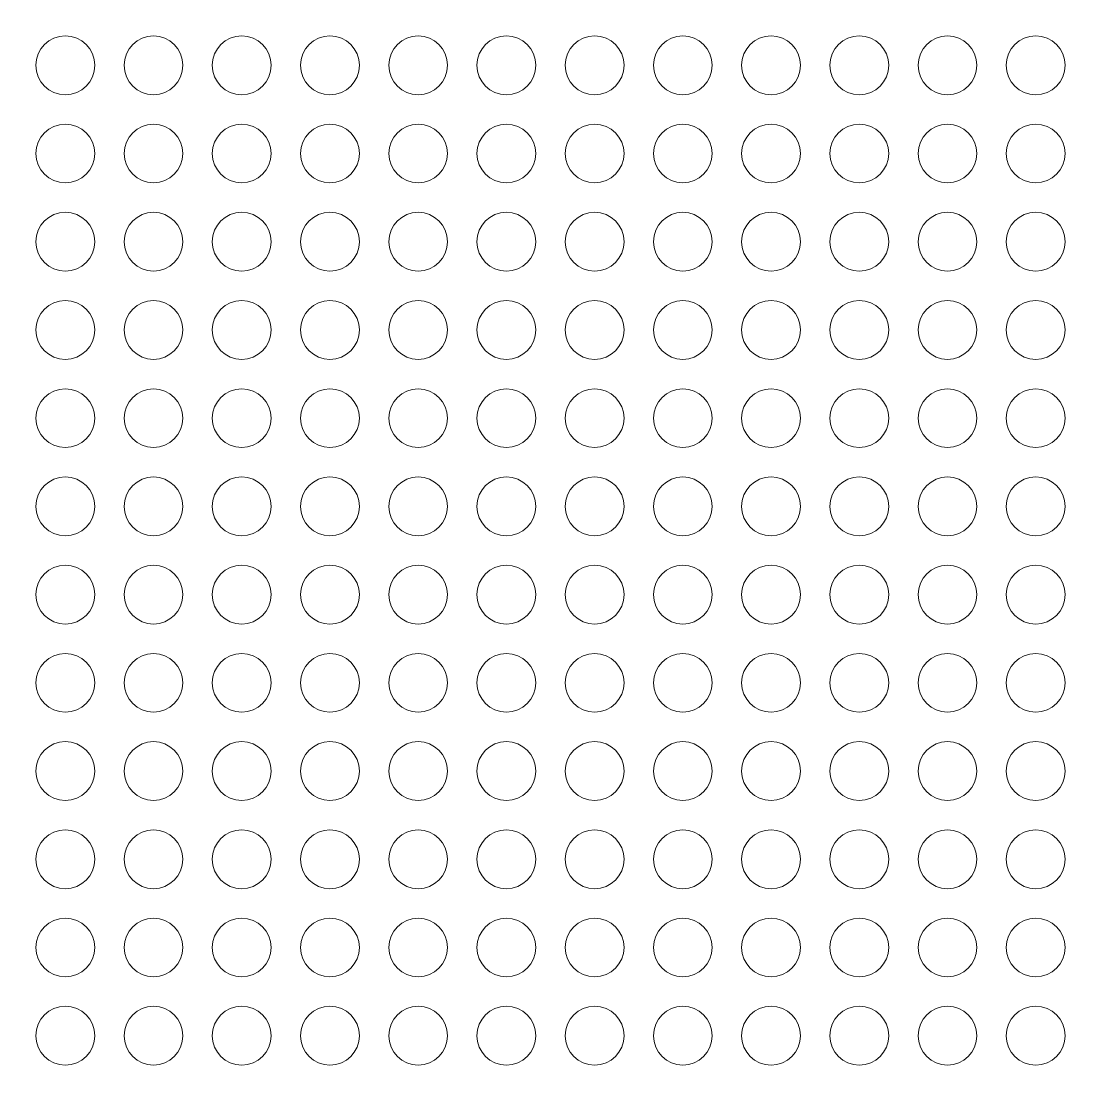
# Model space of a CAD drawing. Header units: centimetres. Extents: x -67.6 to -20.6, y -25.4 to 27.8.
# Drawn here: x -56.277 to -54.477, y -22.279 to -20.479 of the extents above; entities that cross this region are included whole.
import ezdxf

# ---------------------------------------------------------------- set-up
doc = ezdxf.new("R2010")
doc.units = ezdxf.units.CM
doc.header["$MEASUREMENT"] = 0
doc.layers.add('Layer 1', color=7, linetype='Continuous')

msp = doc.modelspace()

# ---------------------------------------------------------------- linework, layer by layer
at = {"layer": 'Layer 1', "color": 250, "lineweight": 9}
for points in [[(-59.70196, -24.2043), (-59.70196, -24.2043), (-52.70196, -24.2043), (-52.70196, -24.2043), (-52.70196, -24.2043), (-52.70196, -16.9043), (-52.70196, -16.9043), (-52.70196, -16.9043), (-59.70196, -16.9043), (-59.70196, -16.9043), (-59.70196, -16.9043), (-59.70196, -24.2043), (-59.70196, -24.2043)], [(-56.20196, -20.5043), (-56.17435, -20.5043), (-56.15196, -20.52669), (-56.15196, -20.5543), (-56.15196, -20.58191), (-56.17435, -20.6043), (-56.20196, -20.6043), (-56.22957, -20.6043), (-56.25196, -20.58191), (-56.25196, -20.5543), (-56.25196, -20.52669), (-56.22957, -20.5043), (-56.20196, -20.5043)], [(-56.05196, -20.5043), (-56.02435, -20.5043), (-56.00196, -20.52669), (-56.00196, -20.5543), (-56.00196, -20.58191), (-56.02435, -20.6043), (-56.05196, -20.6043), (-56.07957, -20.6043), (-56.10196, -20.58191), (-56.10196, -20.5543), (-56.10196, -20.52669), (-56.07957, -20.5043), (-56.05196, -20.5043)], [(-55.90196, -20.5043), (-55.87435, -20.5043), (-55.85196, -20.52669), (-55.85196, -20.5543), (-55.85196, -20.58191), (-55.87435, -20.6043), (-55.90196, -20.6043), (-55.92957, -20.6043), (-55.95196, -20.58191), (-55.95196, -20.5543), (-55.95196, -20.52669), (-55.92957, -20.5043), (-55.90196, -20.5043)], [(-55.75196, -20.5043), (-55.72435, -20.5043), (-55.70196, -20.52669), (-55.70196, -20.5543), (-55.70196, -20.58191), (-55.72435, -20.6043), (-55.75196, -20.6043), (-55.77957, -20.6043), (-55.80196, -20.58191), (-55.80196, -20.5543), (-55.80196, -20.52669), (-55.77957, -20.5043), (-55.75196, -20.5043)], [(-55.60196, -20.5043), (-55.57435, -20.5043), (-55.55196, -20.52669), (-55.55196, -20.5543), (-55.55196, -20.58191), (-55.57435, -20.6043), (-55.60196, -20.6043), (-55.62957, -20.6043), (-55.65196, -20.58191), (-55.65196, -20.5543), (-55.65196, -20.52669), (-55.62957, -20.5043), (-55.60196, -20.5043)], [(-55.45196, -20.5043), (-55.42435, -20.5043), (-55.40196, -20.52669), (-55.40196, -20.5543), (-55.40196, -20.58191), (-55.42435, -20.6043), (-55.45196, -20.6043), (-55.47957, -20.6043), (-55.50196, -20.58191), (-55.50196, -20.5543), (-55.50196, -20.52669), (-55.47957, -20.5043), (-55.45196, -20.5043)], [(-55.30196, -20.5043), (-55.27435, -20.5043), (-55.25196, -20.52669), (-55.25196, -20.5543), (-55.25196, -20.58191), (-55.27435, -20.6043), (-55.30196, -20.6043), (-55.32957, -20.6043), (-55.35196, -20.58191), (-55.35196, -20.5543), (-55.35196, -20.52669), (-55.32957, -20.5043), (-55.30196, -20.5043)], [(-55.15196, -20.5043), (-55.12435, -20.5043), (-55.10196, -20.52669), (-55.10196, -20.5543), (-55.10196, -20.58191), (-55.12435, -20.6043), (-55.15196, -20.6043), (-55.17957, -20.6043), (-55.20196, -20.58191), (-55.20196, -20.5543), (-55.20196, -20.52669), (-55.17957, -20.5043), (-55.15196, -20.5043)], [(-55.00196, -20.5043), (-54.97435, -20.5043), (-54.95196, -20.52669), (-54.95196, -20.5543), (-54.95196, -20.58191), (-54.97435, -20.6043), (-55.00196, -20.6043), (-55.02957, -20.6043), (-55.05196, -20.58191), (-55.05196, -20.5543), (-55.05196, -20.52669), (-55.02957, -20.5043), (-55.00196, -20.5043)], [(-54.85196, -20.5043), (-54.82435, -20.5043), (-54.80196, -20.52669), (-54.80196, -20.5543), (-54.80196, -20.58191), (-54.82435, -20.6043), (-54.85196, -20.6043), (-54.87957, -20.6043), (-54.90196, -20.58191), (-54.90196, -20.5543), (-54.90196, -20.52669), (-54.87957, -20.5043), (-54.85196, -20.5043)], [(-54.70196, -20.5043), (-54.67435, -20.5043), (-54.65196, -20.52669), (-54.65196, -20.5543), (-54.65196, -20.58191), (-54.67435, -20.6043), (-54.70196, -20.6043), (-54.72957, -20.6043), (-54.75196, -20.58191), (-54.75196, -20.5543), (-54.75196, -20.52669), (-54.72957, -20.5043), (-54.70196, -20.5043)], [(-54.55196, -20.5043), (-54.52435, -20.5043), (-54.50196, -20.52669), (-54.50196, -20.5543), (-54.50196, -20.58191), (-54.52435, -20.6043), (-54.55196, -20.6043), (-54.57957, -20.6043), (-54.60196, -20.58191), (-54.60196, -20.5543), (-54.60196, -20.52669), (-54.57957, -20.5043), (-54.55196, -20.5043)], [(-56.20196, -20.6543), (-56.17435, -20.6543), (-56.15196, -20.67669), (-56.15196, -20.7043), (-56.15196, -20.73191), (-56.17435, -20.7543), (-56.20196, -20.7543), (-56.22957, -20.7543), (-56.25196, -20.73191), (-56.25196, -20.7043), (-56.25196, -20.67669), (-56.22957, -20.6543), (-56.20196, -20.6543)], [(-56.05196, -20.6543), (-56.02435, -20.6543), (-56.00196, -20.67669), (-56.00196, -20.7043), (-56.00196, -20.73191), (-56.02435, -20.7543), (-56.05196, -20.7543), (-56.07957, -20.7543), (-56.10196, -20.73191), (-56.10196, -20.7043), (-56.10196, -20.67669), (-56.07957, -20.6543), (-56.05196, -20.6543)], [(-55.90196, -20.6543), (-55.87435, -20.6543), (-55.85196, -20.67669), (-55.85196, -20.7043), (-55.85196, -20.73191), (-55.87435, -20.7543), (-55.90196, -20.7543), (-55.92957, -20.7543), (-55.95196, -20.73191), (-55.95196, -20.7043), (-55.95196, -20.67669), (-55.92957, -20.6543), (-55.90196, -20.6543)], [(-55.75196, -20.6543), (-55.72435, -20.6543), (-55.70196, -20.67669), (-55.70196, -20.7043), (-55.70196, -20.73191), (-55.72435, -20.7543), (-55.75196, -20.7543), (-55.77957, -20.7543), (-55.80196, -20.73191), (-55.80196, -20.7043), (-55.80196, -20.67669), (-55.77957, -20.6543), (-55.75196, -20.6543)], [(-55.60196, -20.6543), (-55.57435, -20.6543), (-55.55196, -20.67669), (-55.55196, -20.7043), (-55.55196, -20.73191), (-55.57435, -20.7543), (-55.60196, -20.7543), (-55.62957, -20.7543), (-55.65196, -20.73191), (-55.65196, -20.7043), (-55.65196, -20.67669), (-55.62957, -20.6543), (-55.60196, -20.6543)], [(-55.45196, -20.6543), (-55.42435, -20.6543), (-55.40196, -20.67669), (-55.40196, -20.7043), (-55.40196, -20.73191), (-55.42435, -20.7543), (-55.45196, -20.7543), (-55.47957, -20.7543), (-55.50196, -20.73191), (-55.50196, -20.7043), (-55.50196, -20.67669), (-55.47957, -20.6543), (-55.45196, -20.6543)], [(-55.30196, -20.6543), (-55.27435, -20.6543), (-55.25196, -20.67669), (-55.25196, -20.7043), (-55.25196, -20.73191), (-55.27435, -20.7543), (-55.30196, -20.7543), (-55.32957, -20.7543), (-55.35196, -20.73191), (-55.35196, -20.7043), (-55.35196, -20.67669), (-55.32957, -20.6543), (-55.30196, -20.6543)], [(-55.15196, -20.6543), (-55.12435, -20.6543), (-55.10196, -20.67669), (-55.10196, -20.7043), (-55.10196, -20.73191), (-55.12435, -20.7543), (-55.15196, -20.7543), (-55.17957, -20.7543), (-55.20196, -20.73191), (-55.20196, -20.7043), (-55.20196, -20.67669), (-55.17957, -20.6543), (-55.15196, -20.6543)], [(-55.00196, -20.6543), (-54.97435, -20.6543), (-54.95196, -20.67669), (-54.95196, -20.7043), (-54.95196, -20.73191), (-54.97435, -20.7543), (-55.00196, -20.7543), (-55.02957, -20.7543), (-55.05196, -20.73191), (-55.05196, -20.7043), (-55.05196, -20.67669), (-55.02957, -20.6543), (-55.00196, -20.6543)], [(-54.85196, -20.6543), (-54.82435, -20.6543), (-54.80196, -20.67669), (-54.80196, -20.7043), (-54.80196, -20.73191), (-54.82435, -20.7543), (-54.85196, -20.7543), (-54.87957, -20.7543), (-54.90196, -20.73191), (-54.90196, -20.7043), (-54.90196, -20.67669), (-54.87957, -20.6543), (-54.85196, -20.6543)], [(-54.70196, -20.6543), (-54.67435, -20.6543), (-54.65196, -20.67669), (-54.65196, -20.7043), (-54.65196, -20.73191), (-54.67435, -20.7543), (-54.70196, -20.7543), (-54.72957, -20.7543), (-54.75196, -20.73191), (-54.75196, -20.7043), (-54.75196, -20.67669), (-54.72957, -20.6543), (-54.70196, -20.6543)], [(-54.55196, -20.6543), (-54.52435, -20.6543), (-54.50196, -20.67669), (-54.50196, -20.7043), (-54.50196, -20.73191), (-54.52435, -20.7543), (-54.55196, -20.7543), (-54.57957, -20.7543), (-54.60196, -20.73191), (-54.60196, -20.7043), (-54.60196, -20.67669), (-54.57957, -20.6543), (-54.55196, -20.6543)], [(-56.20196, -20.8043), (-56.17435, -20.8043), (-56.15196, -20.82669), (-56.15196, -20.8543), (-56.15196, -20.88191), (-56.17435, -20.9043), (-56.20196, -20.9043), (-56.22957, -20.9043), (-56.25196, -20.88191), (-56.25196, -20.8543), (-56.25196, -20.82669), (-56.22957, -20.8043), (-56.20196, -20.8043)], [(-56.05196, -20.8043), (-56.02435, -20.8043), (-56.00196, -20.82669), (-56.00196, -20.8543), (-56.00196, -20.88191), (-56.02435, -20.9043), (-56.05196, -20.9043), (-56.07957, -20.9043), (-56.10196, -20.88191), (-56.10196, -20.8543), (-56.10196, -20.82669), (-56.07957, -20.8043), (-56.05196, -20.8043)], [(-55.90196, -20.8043), (-55.87435, -20.8043), (-55.85196, -20.82669), (-55.85196, -20.8543), (-55.85196, -20.88191), (-55.87435, -20.9043), (-55.90196, -20.9043), (-55.92957, -20.9043), (-55.95196, -20.88191), (-55.95196, -20.8543), (-55.95196, -20.82669), (-55.92957, -20.8043), (-55.90196, -20.8043)], [(-55.75196, -20.8043), (-55.72435, -20.8043), (-55.70196, -20.82669), (-55.70196, -20.8543), (-55.70196, -20.88191), (-55.72435, -20.9043), (-55.75196, -20.9043), (-55.77957, -20.9043), (-55.80196, -20.88191), (-55.80196, -20.8543), (-55.80196, -20.82669), (-55.77957, -20.8043), (-55.75196, -20.8043)], [(-55.60196, -20.8043), (-55.57435, -20.8043), (-55.55196, -20.82669), (-55.55196, -20.8543), (-55.55196, -20.88191), (-55.57435, -20.9043), (-55.60196, -20.9043), (-55.62957, -20.9043), (-55.65196, -20.88191), (-55.65196, -20.8543), (-55.65196, -20.82669), (-55.62957, -20.8043), (-55.60196, -20.8043)], [(-55.45196, -20.8043), (-55.42435, -20.8043), (-55.40196, -20.82669), (-55.40196, -20.8543), (-55.40196, -20.88191), (-55.42435, -20.9043), (-55.45196, -20.9043), (-55.47957, -20.9043), (-55.50196, -20.88191), (-55.50196, -20.8543), (-55.50196, -20.82669), (-55.47957, -20.8043), (-55.45196, -20.8043)], [(-55.30196, -20.8043), (-55.27435, -20.8043), (-55.25196, -20.82669), (-55.25196, -20.8543), (-55.25196, -20.88191), (-55.27435, -20.9043), (-55.30196, -20.9043), (-55.32957, -20.9043), (-55.35196, -20.88191), (-55.35196, -20.8543), (-55.35196, -20.82669), (-55.32957, -20.8043), (-55.30196, -20.8043)], [(-55.15196, -20.8043), (-55.12435, -20.8043), (-55.10196, -20.82669), (-55.10196, -20.8543), (-55.10196, -20.88191), (-55.12435, -20.9043), (-55.15196, -20.9043), (-55.17957, -20.9043), (-55.20196, -20.88191), (-55.20196, -20.8543), (-55.20196, -20.82669), (-55.17957, -20.8043), (-55.15196, -20.8043)], [(-55.00196, -20.8043), (-54.97435, -20.8043), (-54.95196, -20.82669), (-54.95196, -20.8543), (-54.95196, -20.88191), (-54.97435, -20.9043), (-55.00196, -20.9043), (-55.02957, -20.9043), (-55.05196, -20.88191), (-55.05196, -20.8543), (-55.05196, -20.82669), (-55.02957, -20.8043), (-55.00196, -20.8043)], [(-54.85196, -20.8043), (-54.82435, -20.8043), (-54.80196, -20.82669), (-54.80196, -20.8543), (-54.80196, -20.88191), (-54.82435, -20.9043), (-54.85196, -20.9043), (-54.87957, -20.9043), (-54.90196, -20.88191), (-54.90196, -20.8543), (-54.90196, -20.82669), (-54.87957, -20.8043), (-54.85196, -20.8043)], [(-54.70196, -20.8043), (-54.67435, -20.8043), (-54.65196, -20.82669), (-54.65196, -20.8543), (-54.65196, -20.88191), (-54.67435, -20.9043), (-54.70196, -20.9043), (-54.72957, -20.9043), (-54.75196, -20.88191), (-54.75196, -20.8543), (-54.75196, -20.82669), (-54.72957, -20.8043), (-54.70196, -20.8043)], [(-54.55196, -20.8043), (-54.52435, -20.8043), (-54.50196, -20.82669), (-54.50196, -20.8543), (-54.50196, -20.88191), (-54.52435, -20.9043), (-54.55196, -20.9043), (-54.57957, -20.9043), (-54.60196, -20.88191), (-54.60196, -20.8543), (-54.60196, -20.82669), (-54.57957, -20.8043), (-54.55196, -20.8043)], [(-56.20196, -20.9543), (-56.17435, -20.9543), (-56.15196, -20.97669), (-56.15196, -21.0043), (-56.15196, -21.03191), (-56.17435, -21.0543), (-56.20196, -21.0543), (-56.22957, -21.0543), (-56.25196, -21.03191), (-56.25196, -21.0043), (-56.25196, -20.97669), (-56.22957, -20.9543), (-56.20196, -20.9543)], [(-56.05196, -20.9543), (-56.02435, -20.9543), (-56.00196, -20.97669), (-56.00196, -21.0043), (-56.00196, -21.03191), (-56.02435, -21.0543), (-56.05196, -21.0543), (-56.07957, -21.0543), (-56.10196, -21.03191), (-56.10196, -21.0043), (-56.10196, -20.97669), (-56.07957, -20.9543), (-56.05196, -20.9543)], [(-55.90196, -20.9543), (-55.87435, -20.9543), (-55.85196, -20.97669), (-55.85196, -21.0043), (-55.85196, -21.03191), (-55.87435, -21.0543), (-55.90196, -21.0543), (-55.92957, -21.0543), (-55.95196, -21.03191), (-55.95196, -21.0043), (-55.95196, -20.97669), (-55.92957, -20.9543), (-55.90196, -20.9543)], [(-55.75196, -20.9543), (-55.72435, -20.9543), (-55.70196, -20.97669), (-55.70196, -21.0043), (-55.70196, -21.03191), (-55.72435, -21.0543), (-55.75196, -21.0543), (-55.77957, -21.0543), (-55.80196, -21.03191), (-55.80196, -21.0043), (-55.80196, -20.97669), (-55.77957, -20.9543), (-55.75196, -20.9543)], [(-55.60196, -20.9543), (-55.57435, -20.9543), (-55.55196, -20.97669), (-55.55196, -21.0043), (-55.55196, -21.03191), (-55.57435, -21.0543), (-55.60196, -21.0543), (-55.62957, -21.0543), (-55.65196, -21.03191), (-55.65196, -21.0043), (-55.65196, -20.97669), (-55.62957, -20.9543), (-55.60196, -20.9543)], [(-55.45196, -20.9543), (-55.42435, -20.9543), (-55.40196, -20.97669), (-55.40196, -21.0043), (-55.40196, -21.03191), (-55.42435, -21.0543), (-55.45196, -21.0543), (-55.47957, -21.0543), (-55.50196, -21.03191), (-55.50196, -21.0043), (-55.50196, -20.97669), (-55.47957, -20.9543), (-55.45196, -20.9543)], [(-55.30196, -20.9543), (-55.27435, -20.9543), (-55.25196, -20.97669), (-55.25196, -21.0043), (-55.25196, -21.03191), (-55.27435, -21.0543), (-55.30196, -21.0543), (-55.32957, -21.0543), (-55.35196, -21.03191), (-55.35196, -21.0043), (-55.35196, -20.97669), (-55.32957, -20.9543), (-55.30196, -20.9543)], [(-55.15196, -20.9543), (-55.12435, -20.9543), (-55.10196, -20.97669), (-55.10196, -21.0043), (-55.10196, -21.03191), (-55.12435, -21.0543), (-55.15196, -21.0543), (-55.17957, -21.0543), (-55.20196, -21.03191), (-55.20196, -21.0043), (-55.20196, -20.97669), (-55.17957, -20.9543), (-55.15196, -20.9543)], [(-55.00196, -20.9543), (-54.97435, -20.9543), (-54.95196, -20.97669), (-54.95196, -21.0043), (-54.95196, -21.03191), (-54.97435, -21.0543), (-55.00196, -21.0543), (-55.02957, -21.0543), (-55.05196, -21.03191), (-55.05196, -21.0043), (-55.05196, -20.97669), (-55.02957, -20.9543), (-55.00196, -20.9543)], [(-54.85196, -20.9543), (-54.82435, -20.9543), (-54.80196, -20.97669), (-54.80196, -21.0043), (-54.80196, -21.03191), (-54.82435, -21.0543), (-54.85196, -21.0543), (-54.87957, -21.0543), (-54.90196, -21.03191), (-54.90196, -21.0043), (-54.90196, -20.97669), (-54.87957, -20.9543), (-54.85196, -20.9543)], [(-54.70196, -20.9543), (-54.67435, -20.9543), (-54.65196, -20.97669), (-54.65196, -21.0043), (-54.65196, -21.03191), (-54.67435, -21.0543), (-54.70196, -21.0543), (-54.72957, -21.0543), (-54.75196, -21.03191), (-54.75196, -21.0043), (-54.75196, -20.97669), (-54.72957, -20.9543), (-54.70196, -20.9543)], [(-54.55196, -20.9543), (-54.52435, -20.9543), (-54.50196, -20.97669), (-54.50196, -21.0043), (-54.50196, -21.03191), (-54.52435, -21.0543), (-54.55196, -21.0543), (-54.57957, -21.0543), (-54.60196, -21.03191), (-54.60196, -21.0043), (-54.60196, -20.97669), (-54.57957, -20.9543), (-54.55196, -20.9543)], [(-56.20196, -21.1043), (-56.17435, -21.1043), (-56.15196, -21.12669), (-56.15196, -21.1543), (-56.15196, -21.18191), (-56.17435, -21.2043), (-56.20196, -21.2043), (-56.22957, -21.2043), (-56.25196, -21.18191), (-56.25196, -21.1543), (-56.25196, -21.12669), (-56.22957, -21.1043), (-56.20196, -21.1043)], [(-56.05196, -21.1043), (-56.02435, -21.1043), (-56.00196, -21.12669), (-56.00196, -21.1543), (-56.00196, -21.18191), (-56.02435, -21.2043), (-56.05196, -21.2043), (-56.07957, -21.2043), (-56.10196, -21.18191), (-56.10196, -21.1543), (-56.10196, -21.12669), (-56.07957, -21.1043), (-56.05196, -21.1043)], [(-55.90196, -21.1043), (-55.87435, -21.1043), (-55.85196, -21.12669), (-55.85196, -21.1543), (-55.85196, -21.18191), (-55.87435, -21.2043), (-55.90196, -21.2043), (-55.92957, -21.2043), (-55.95196, -21.18191), (-55.95196, -21.1543), (-55.95196, -21.12669), (-55.92957, -21.1043), (-55.90196, -21.1043)], [(-55.75196, -21.1043), (-55.72435, -21.1043), (-55.70196, -21.12669), (-55.70196, -21.1543), (-55.70196, -21.18191), (-55.72435, -21.2043), (-55.75196, -21.2043), (-55.77957, -21.2043), (-55.80196, -21.18191), (-55.80196, -21.1543), (-55.80196, -21.12669), (-55.77957, -21.1043), (-55.75196, -21.1043)], [(-55.60196, -21.1043), (-55.57435, -21.1043), (-55.55196, -21.12669), (-55.55196, -21.1543), (-55.55196, -21.18191), (-55.57435, -21.2043), (-55.60196, -21.2043), (-55.62957, -21.2043), (-55.65196, -21.18191), (-55.65196, -21.1543), (-55.65196, -21.12669), (-55.62957, -21.1043), (-55.60196, -21.1043)], [(-55.45196, -21.1043), (-55.42435, -21.1043), (-55.40196, -21.12669), (-55.40196, -21.1543), (-55.40196, -21.18191), (-55.42435, -21.2043), (-55.45196, -21.2043), (-55.47957, -21.2043), (-55.50196, -21.18191), (-55.50196, -21.1543), (-55.50196, -21.12669), (-55.47957, -21.1043), (-55.45196, -21.1043)], [(-55.30196, -21.1043), (-55.27435, -21.1043), (-55.25196, -21.12669), (-55.25196, -21.1543), (-55.25196, -21.18191), (-55.27435, -21.2043), (-55.30196, -21.2043), (-55.32957, -21.2043), (-55.35196, -21.18191), (-55.35196, -21.1543), (-55.35196, -21.12669), (-55.32957, -21.1043), (-55.30196, -21.1043)], [(-55.15196, -21.1043), (-55.12435, -21.1043), (-55.10196, -21.12669), (-55.10196, -21.1543), (-55.10196, -21.18191), (-55.12435, -21.2043), (-55.15196, -21.2043), (-55.17957, -21.2043), (-55.20196, -21.18191), (-55.20196, -21.1543), (-55.20196, -21.12669), (-55.17957, -21.1043), (-55.15196, -21.1043)], [(-55.00196, -21.1043), (-54.97435, -21.1043), (-54.95196, -21.12669), (-54.95196, -21.1543), (-54.95196, -21.18191), (-54.97435, -21.2043), (-55.00196, -21.2043), (-55.02957, -21.2043), (-55.05196, -21.18191), (-55.05196, -21.1543), (-55.05196, -21.12669), (-55.02957, -21.1043), (-55.00196, -21.1043)], [(-54.85196, -21.1043), (-54.82435, -21.1043), (-54.80196, -21.12669), (-54.80196, -21.1543), (-54.80196, -21.18191), (-54.82435, -21.2043), (-54.85196, -21.2043), (-54.87957, -21.2043), (-54.90196, -21.18191), (-54.90196, -21.1543), (-54.90196, -21.12669), (-54.87957, -21.1043), (-54.85196, -21.1043)], [(-54.70196, -21.1043), (-54.67435, -21.1043), (-54.65196, -21.12669), (-54.65196, -21.1543), (-54.65196, -21.18191), (-54.67435, -21.2043), (-54.70196, -21.2043), (-54.72957, -21.2043), (-54.75196, -21.18191), (-54.75196, -21.1543), (-54.75196, -21.12669), (-54.72957, -21.1043), (-54.70196, -21.1043)], [(-54.55196, -21.1043), (-54.52435, -21.1043), (-54.50196, -21.12669), (-54.50196, -21.1543), (-54.50196, -21.18191), (-54.52435, -21.2043), (-54.55196, -21.2043), (-54.57957, -21.2043), (-54.60196, -21.18191), (-54.60196, -21.1543), (-54.60196, -21.12669), (-54.57957, -21.1043), (-54.55196, -21.1043)], [(-56.20196, -21.2543), (-56.17435, -21.2543), (-56.15196, -21.27669), (-56.15196, -21.3043), (-56.15196, -21.33191), (-56.17435, -21.3543), (-56.20196, -21.3543), (-56.22957, -21.3543), (-56.25196, -21.33191), (-56.25196, -21.3043), (-56.25196, -21.27669), (-56.22957, -21.2543), (-56.20196, -21.2543)], [(-56.05196, -21.2543), (-56.02435, -21.2543), (-56.00196, -21.27669), (-56.00196, -21.3043), (-56.00196, -21.33191), (-56.02435, -21.3543), (-56.05196, -21.3543), (-56.07957, -21.3543), (-56.10196, -21.33191), (-56.10196, -21.3043), (-56.10196, -21.27669), (-56.07957, -21.2543), (-56.05196, -21.2543)], [(-55.90196, -21.2543), (-55.87435, -21.2543), (-55.85196, -21.27669), (-55.85196, -21.3043), (-55.85196, -21.33191), (-55.87435, -21.3543), (-55.90196, -21.3543), (-55.92957, -21.3543), (-55.95196, -21.33191), (-55.95196, -21.3043), (-55.95196, -21.27669), (-55.92957, -21.2543), (-55.90196, -21.2543)], [(-55.75196, -21.2543), (-55.72435, -21.2543), (-55.70196, -21.27669), (-55.70196, -21.3043), (-55.70196, -21.33191), (-55.72435, -21.3543), (-55.75196, -21.3543), (-55.77957, -21.3543), (-55.80196, -21.33191), (-55.80196, -21.3043), (-55.80196, -21.27669), (-55.77957, -21.2543), (-55.75196, -21.2543)], [(-55.60196, -21.2543), (-55.57435, -21.2543), (-55.55196, -21.27669), (-55.55196, -21.3043), (-55.55196, -21.33191), (-55.57435, -21.3543), (-55.60196, -21.3543), (-55.62957, -21.3543), (-55.65196, -21.33191), (-55.65196, -21.3043), (-55.65196, -21.27669), (-55.62957, -21.2543), (-55.60196, -21.2543)], [(-55.45196, -21.2543), (-55.42435, -21.2543), (-55.40196, -21.27669), (-55.40196, -21.3043), (-55.40196, -21.33191), (-55.42435, -21.3543), (-55.45196, -21.3543), (-55.47957, -21.3543), (-55.50196, -21.33191), (-55.50196, -21.3043), (-55.50196, -21.27669), (-55.47957, -21.2543), (-55.45196, -21.2543)], [(-55.30196, -21.2543), (-55.27435, -21.2543), (-55.25196, -21.27669), (-55.25196, -21.3043), (-55.25196, -21.33191), (-55.27435, -21.3543), (-55.30196, -21.3543), (-55.32957, -21.3543), (-55.35196, -21.33191), (-55.35196, -21.3043), (-55.35196, -21.27669), (-55.32957, -21.2543), (-55.30196, -21.2543)], [(-55.15196, -21.2543), (-55.12435, -21.2543), (-55.10196, -21.27669), (-55.10196, -21.3043), (-55.10196, -21.33191), (-55.12435, -21.3543), (-55.15196, -21.3543), (-55.17957, -21.3543), (-55.20196, -21.33191), (-55.20196, -21.3043), (-55.20196, -21.27669), (-55.17957, -21.2543), (-55.15196, -21.2543)], [(-55.00196, -21.2543), (-54.97435, -21.2543), (-54.95196, -21.27669), (-54.95196, -21.3043), (-54.95196, -21.33191), (-54.97435, -21.3543), (-55.00196, -21.3543), (-55.02957, -21.3543), (-55.05196, -21.33191), (-55.05196, -21.3043), (-55.05196, -21.27669), (-55.02957, -21.2543), (-55.00196, -21.2543)], [(-54.85196, -21.2543), (-54.82435, -21.2543), (-54.80196, -21.27669), (-54.80196, -21.3043), (-54.80196, -21.33191), (-54.82435, -21.3543), (-54.85196, -21.3543), (-54.87957, -21.3543), (-54.90196, -21.33191), (-54.90196, -21.3043), (-54.90196, -21.27669), (-54.87957, -21.2543), (-54.85196, -21.2543)], [(-54.70196, -21.2543), (-54.67435, -21.2543), (-54.65196, -21.27669), (-54.65196, -21.3043), (-54.65196, -21.33191), (-54.67435, -21.3543), (-54.70196, -21.3543), (-54.72957, -21.3543), (-54.75196, -21.33191), (-54.75196, -21.3043), (-54.75196, -21.27669), (-54.72957, -21.2543), (-54.70196, -21.2543)], [(-54.55196, -21.2543), (-54.52435, -21.2543), (-54.50196, -21.27669), (-54.50196, -21.3043), (-54.50196, -21.33191), (-54.52435, -21.3543), (-54.55196, -21.3543), (-54.57957, -21.3543), (-54.60196, -21.33191), (-54.60196, -21.3043), (-54.60196, -21.27669), (-54.57957, -21.2543), (-54.55196, -21.2543)], [(-56.20196, -21.4043), (-56.17435, -21.4043), (-56.15196, -21.42669), (-56.15196, -21.4543), (-56.15196, -21.48191), (-56.17435, -21.5043), (-56.20196, -21.5043), (-56.22957, -21.5043), (-56.25196, -21.48191), (-56.25196, -21.4543), (-56.25196, -21.42669), (-56.22957, -21.4043), (-56.20196, -21.4043)], [(-56.05196, -21.4043), (-56.02435, -21.4043), (-56.00196, -21.42669), (-56.00196, -21.4543), (-56.00196, -21.48191), (-56.02435, -21.5043), (-56.05196, -21.5043), (-56.07957, -21.5043), (-56.10196, -21.48191), (-56.10196, -21.4543), (-56.10196, -21.42669), (-56.07957, -21.4043), (-56.05196, -21.4043)], [(-55.90196, -21.4043), (-55.87435, -21.4043), (-55.85196, -21.42669), (-55.85196, -21.4543), (-55.85196, -21.48191), (-55.87435, -21.5043), (-55.90196, -21.5043), (-55.92957, -21.5043), (-55.95196, -21.48191), (-55.95196, -21.4543), (-55.95196, -21.42669), (-55.92957, -21.4043), (-55.90196, -21.4043)], [(-55.75196, -21.4043), (-55.72435, -21.4043), (-55.70196, -21.42669), (-55.70196, -21.4543), (-55.70196, -21.48191), (-55.72435, -21.5043), (-55.75196, -21.5043), (-55.77957, -21.5043), (-55.80196, -21.48191), (-55.80196, -21.4543), (-55.80196, -21.42669), (-55.77957, -21.4043), (-55.75196, -21.4043)], [(-55.60196, -21.4043), (-55.57435, -21.4043), (-55.55196, -21.42669), (-55.55196, -21.4543), (-55.55196, -21.48191), (-55.57435, -21.5043), (-55.60196, -21.5043), (-55.62957, -21.5043), (-55.65196, -21.48191), (-55.65196, -21.4543), (-55.65196, -21.42669), (-55.62957, -21.4043), (-55.60196, -21.4043)], [(-55.45196, -21.4043), (-55.42435, -21.4043), (-55.40196, -21.42669), (-55.40196, -21.4543), (-55.40196, -21.48191), (-55.42435, -21.5043), (-55.45196, -21.5043), (-55.47957, -21.5043), (-55.50196, -21.48191), (-55.50196, -21.4543), (-55.50196, -21.42669), (-55.47957, -21.4043), (-55.45196, -21.4043)], [(-55.30196, -21.4043), (-55.27435, -21.4043), (-55.25196, -21.42669), (-55.25196, -21.4543), (-55.25196, -21.48191), (-55.27435, -21.5043), (-55.30196, -21.5043), (-55.32957, -21.5043), (-55.35196, -21.48191), (-55.35196, -21.4543), (-55.35196, -21.42669), (-55.32957, -21.4043), (-55.30196, -21.4043)], [(-55.15196, -21.4043), (-55.12435, -21.4043), (-55.10196, -21.42669), (-55.10196, -21.4543), (-55.10196, -21.48191), (-55.12435, -21.5043), (-55.15196, -21.5043), (-55.17957, -21.5043), (-55.20196, -21.48191), (-55.20196, -21.4543), (-55.20196, -21.42669), (-55.17957, -21.4043), (-55.15196, -21.4043)], [(-55.00196, -21.4043), (-54.97435, -21.4043), (-54.95196, -21.42669), (-54.95196, -21.4543), (-54.95196, -21.48191), (-54.97435, -21.5043), (-55.00196, -21.5043), (-55.02957, -21.5043), (-55.05196, -21.48191), (-55.05196, -21.4543), (-55.05196, -21.42669), (-55.02957, -21.4043), (-55.00196, -21.4043)], [(-54.85196, -21.4043), (-54.82435, -21.4043), (-54.80196, -21.42669), (-54.80196, -21.4543), (-54.80196, -21.48191), (-54.82435, -21.5043), (-54.85196, -21.5043), (-54.87957, -21.5043), (-54.90196, -21.48191), (-54.90196, -21.4543), (-54.90196, -21.42669), (-54.87957, -21.4043), (-54.85196, -21.4043)], [(-54.70196, -21.4043), (-54.67435, -21.4043), (-54.65196, -21.42669), (-54.65196, -21.4543), (-54.65196, -21.48191), (-54.67435, -21.5043), (-54.70196, -21.5043), (-54.72957, -21.5043), (-54.75196, -21.48191), (-54.75196, -21.4543), (-54.75196, -21.42669), (-54.72957, -21.4043), (-54.70196, -21.4043)], [(-54.55196, -21.4043), (-54.52435, -21.4043), (-54.50196, -21.42669), (-54.50196, -21.4543), (-54.50196, -21.48191), (-54.52435, -21.5043), (-54.55196, -21.5043), (-54.57957, -21.5043), (-54.60196, -21.48191), (-54.60196, -21.4543), (-54.60196, -21.42669), (-54.57957, -21.4043), (-54.55196, -21.4043)], [(-56.20196, -21.5543), (-56.17435, -21.5543), (-56.15196, -21.57669), (-56.15196, -21.6043), (-56.15196, -21.63191), (-56.17435, -21.6543), (-56.20196, -21.6543), (-56.22957, -21.6543), (-56.25196, -21.63191), (-56.25196, -21.6043), (-56.25196, -21.57669), (-56.22957, -21.5543), (-56.20196, -21.5543)], [(-56.05196, -21.5543), (-56.02435, -21.5543), (-56.00196, -21.57669), (-56.00196, -21.6043), (-56.00196, -21.63191), (-56.02435, -21.6543), (-56.05196, -21.6543), (-56.07957, -21.6543), (-56.10196, -21.63191), (-56.10196, -21.6043), (-56.10196, -21.57669), (-56.07957, -21.5543), (-56.05196, -21.5543)], [(-55.90196, -21.5543), (-55.87435, -21.5543), (-55.85196, -21.57669), (-55.85196, -21.6043), (-55.85196, -21.63191), (-55.87435, -21.6543), (-55.90196, -21.6543), (-55.92957, -21.6543), (-55.95196, -21.63191), (-55.95196, -21.6043), (-55.95196, -21.57669), (-55.92957, -21.5543), (-55.90196, -21.5543)], [(-55.75196, -21.5543), (-55.72435, -21.5543), (-55.70196, -21.57669), (-55.70196, -21.6043), (-55.70196, -21.63191), (-55.72435, -21.6543), (-55.75196, -21.6543), (-55.77957, -21.6543), (-55.80196, -21.63191), (-55.80196, -21.6043), (-55.80196, -21.57669), (-55.77957, -21.5543), (-55.75196, -21.5543)], [(-55.60196, -21.5543), (-55.57435, -21.5543), (-55.55196, -21.57669), (-55.55196, -21.6043), (-55.55196, -21.63191), (-55.57435, -21.6543), (-55.60196, -21.6543), (-55.62957, -21.6543), (-55.65196, -21.63191), (-55.65196, -21.6043), (-55.65196, -21.57669), (-55.62957, -21.5543), (-55.60196, -21.5543)], [(-55.45196, -21.5543), (-55.42435, -21.5543), (-55.40196, -21.57669), (-55.40196, -21.6043), (-55.40196, -21.63191), (-55.42435, -21.6543), (-55.45196, -21.6543), (-55.47957, -21.6543), (-55.50196, -21.63191), (-55.50196, -21.6043), (-55.50196, -21.57669), (-55.47957, -21.5543), (-55.45196, -21.5543)], [(-55.30196, -21.5543), (-55.27435, -21.5543), (-55.25196, -21.57669), (-55.25196, -21.6043), (-55.25196, -21.63191), (-55.27435, -21.6543), (-55.30196, -21.6543), (-55.32957, -21.6543), (-55.35196, -21.63191), (-55.35196, -21.6043), (-55.35196, -21.57669), (-55.32957, -21.5543), (-55.30196, -21.5543)], [(-55.15196, -21.5543), (-55.12435, -21.5543), (-55.10196, -21.57669), (-55.10196, -21.6043), (-55.10196, -21.63191), (-55.12435, -21.6543), (-55.15196, -21.6543), (-55.17957, -21.6543), (-55.20196, -21.63191), (-55.20196, -21.6043), (-55.20196, -21.57669), (-55.17957, -21.5543), (-55.15196, -21.5543)], [(-55.00196, -21.5543), (-54.97435, -21.5543), (-54.95196, -21.57669), (-54.95196, -21.6043), (-54.95196, -21.63191), (-54.97435, -21.6543), (-55.00196, -21.6543), (-55.02957, -21.6543), (-55.05196, -21.63191), (-55.05196, -21.6043), (-55.05196, -21.57669), (-55.02957, -21.5543), (-55.00196, -21.5543)], [(-54.85196, -21.5543), (-54.82435, -21.5543), (-54.80196, -21.57669), (-54.80196, -21.6043), (-54.80196, -21.63191), (-54.82435, -21.6543), (-54.85196, -21.6543), (-54.87957, -21.6543), (-54.90196, -21.63191), (-54.90196, -21.6043), (-54.90196, -21.57669), (-54.87957, -21.5543), (-54.85196, -21.5543)], [(-54.70196, -21.5543), (-54.67435, -21.5543), (-54.65196, -21.57669), (-54.65196, -21.6043), (-54.65196, -21.63191), (-54.67435, -21.6543), (-54.70196, -21.6543), (-54.72957, -21.6543), (-54.75196, -21.63191), (-54.75196, -21.6043), (-54.75196, -21.57669), (-54.72957, -21.5543), (-54.70196, -21.5543)], [(-54.55196, -21.5543), (-54.52435, -21.5543), (-54.50196, -21.57669), (-54.50196, -21.6043), (-54.50196, -21.63191), (-54.52435, -21.6543), (-54.55196, -21.6543), (-54.57957, -21.6543), (-54.60196, -21.63191), (-54.60196, -21.6043), (-54.60196, -21.57669), (-54.57957, -21.5543), (-54.55196, -21.5543)], [(-56.20196, -21.7043), (-56.17435, -21.7043), (-56.15196, -21.72669), (-56.15196, -21.7543), (-56.15196, -21.78191), (-56.17435, -21.8043), (-56.20196, -21.8043), (-56.22957, -21.8043), (-56.25196, -21.78191), (-56.25196, -21.7543), (-56.25196, -21.72669), (-56.22957, -21.7043), (-56.20196, -21.7043)], [(-56.05196, -21.7043), (-56.02435, -21.7043), (-56.00196, -21.72669), (-56.00196, -21.7543), (-56.00196, -21.78191), (-56.02435, -21.8043), (-56.05196, -21.8043), (-56.07957, -21.8043), (-56.10196, -21.78191), (-56.10196, -21.7543), (-56.10196, -21.72669), (-56.07957, -21.7043), (-56.05196, -21.7043)], [(-55.90196, -21.7043), (-55.87435, -21.7043), (-55.85196, -21.72669), (-55.85196, -21.7543), (-55.85196, -21.78191), (-55.87435, -21.8043), (-55.90196, -21.8043), (-55.92957, -21.8043), (-55.95196, -21.78191), (-55.95196, -21.7543), (-55.95196, -21.72669), (-55.92957, -21.7043), (-55.90196, -21.7043)], [(-55.75196, -21.7043), (-55.72435, -21.7043), (-55.70196, -21.72669), (-55.70196, -21.7543), (-55.70196, -21.78191), (-55.72435, -21.8043), (-55.75196, -21.8043), (-55.77957, -21.8043), (-55.80196, -21.78191), (-55.80196, -21.7543), (-55.80196, -21.72669), (-55.77957, -21.7043), (-55.75196, -21.7043)], [(-55.60196, -21.7043), (-55.57435, -21.7043), (-55.55196, -21.72669), (-55.55196, -21.7543), (-55.55196, -21.78191), (-55.57435, -21.8043), (-55.60196, -21.8043), (-55.62957, -21.8043), (-55.65196, -21.78191), (-55.65196, -21.7543), (-55.65196, -21.72669), (-55.62957, -21.7043), (-55.60196, -21.7043)], [(-55.45196, -21.7043), (-55.42435, -21.7043), (-55.40196, -21.72669), (-55.40196, -21.7543), (-55.40196, -21.78191), (-55.42435, -21.8043), (-55.45196, -21.8043), (-55.47957, -21.8043), (-55.50196, -21.78191), (-55.50196, -21.7543), (-55.50196, -21.72669), (-55.47957, -21.7043), (-55.45196, -21.7043)], [(-55.30196, -21.7043), (-55.27435, -21.7043), (-55.25196, -21.72669), (-55.25196, -21.7543), (-55.25196, -21.78191), (-55.27435, -21.8043), (-55.30196, -21.8043), (-55.32957, -21.8043), (-55.35196, -21.78191), (-55.35196, -21.7543), (-55.35196, -21.72669), (-55.32957, -21.7043), (-55.30196, -21.7043)], [(-55.15196, -21.7043), (-55.12435, -21.7043), (-55.10196, -21.72669), (-55.10196, -21.7543), (-55.10196, -21.78191), (-55.12435, -21.8043), (-55.15196, -21.8043), (-55.17957, -21.8043), (-55.20196, -21.78191), (-55.20196, -21.7543), (-55.20196, -21.72669), (-55.17957, -21.7043), (-55.15196, -21.7043)], [(-55.00196, -21.7043), (-54.97435, -21.7043), (-54.95196, -21.72669), (-54.95196, -21.7543), (-54.95196, -21.78191), (-54.97435, -21.8043), (-55.00196, -21.8043), (-55.02957, -21.8043), (-55.05196, -21.78191), (-55.05196, -21.7543), (-55.05196, -21.72669), (-55.02957, -21.7043), (-55.00196, -21.7043)], [(-54.85196, -21.7043), (-54.82435, -21.7043), (-54.80196, -21.72669), (-54.80196, -21.7543), (-54.80196, -21.78191), (-54.82435, -21.8043), (-54.85196, -21.8043), (-54.87957, -21.8043), (-54.90196, -21.78191), (-54.90196, -21.7543), (-54.90196, -21.72669), (-54.87957, -21.7043), (-54.85196, -21.7043)], [(-54.70196, -21.7043), (-54.67435, -21.7043), (-54.65196, -21.72669), (-54.65196, -21.7543), (-54.65196, -21.78191), (-54.67435, -21.8043), (-54.70196, -21.8043), (-54.72957, -21.8043), (-54.75196, -21.78191), (-54.75196, -21.7543), (-54.75196, -21.72669), (-54.72957, -21.7043), (-54.70196, -21.7043)], [(-54.55196, -21.7043), (-54.52435, -21.7043), (-54.50196, -21.72669), (-54.50196, -21.7543), (-54.50196, -21.78191), (-54.52435, -21.8043), (-54.55196, -21.8043), (-54.57957, -21.8043), (-54.60196, -21.78191), (-54.60196, -21.7543), (-54.60196, -21.72669), (-54.57957, -21.7043), (-54.55196, -21.7043)], [(-56.20196, -21.8543), (-56.17435, -21.8543), (-56.15196, -21.87669), (-56.15196, -21.9043), (-56.15196, -21.93191), (-56.17435, -21.9543), (-56.20196, -21.9543), (-56.22957, -21.9543), (-56.25196, -21.93191), (-56.25196, -21.9043), (-56.25196, -21.87669), (-56.22957, -21.8543), (-56.20196, -21.8543)], [(-56.05196, -21.8543), (-56.02435, -21.8543), (-56.00196, -21.87669), (-56.00196, -21.9043), (-56.00196, -21.93191), (-56.02435, -21.9543), (-56.05196, -21.9543), (-56.07957, -21.9543), (-56.10196, -21.93191), (-56.10196, -21.9043), (-56.10196, -21.87669), (-56.07957, -21.8543), (-56.05196, -21.8543)], [(-55.90196, -21.8543), (-55.87435, -21.8543), (-55.85196, -21.87669), (-55.85196, -21.9043), (-55.85196, -21.93191), (-55.87435, -21.9543), (-55.90196, -21.9543), (-55.92957, -21.9543), (-55.95196, -21.93191), (-55.95196, -21.9043), (-55.95196, -21.87669), (-55.92957, -21.8543), (-55.90196, -21.8543)], [(-55.75196, -21.8543), (-55.72435, -21.8543), (-55.70196, -21.87669), (-55.70196, -21.9043), (-55.70196, -21.93191), (-55.72435, -21.9543), (-55.75196, -21.9543), (-55.77957, -21.9543), (-55.80196, -21.93191), (-55.80196, -21.9043), (-55.80196, -21.87669), (-55.77957, -21.8543), (-55.75196, -21.8543)], [(-55.60196, -21.8543), (-55.57435, -21.8543), (-55.55196, -21.87669), (-55.55196, -21.9043), (-55.55196, -21.93191), (-55.57435, -21.9543), (-55.60196, -21.9543), (-55.62957, -21.9543), (-55.65196, -21.93191), (-55.65196, -21.9043), (-55.65196, -21.87669), (-55.62957, -21.8543), (-55.60196, -21.8543)], [(-55.45196, -21.8543), (-55.42435, -21.8543), (-55.40196, -21.87669), (-55.40196, -21.9043), (-55.40196, -21.93191), (-55.42435, -21.9543), (-55.45196, -21.9543), (-55.47957, -21.9543), (-55.50196, -21.93191), (-55.50196, -21.9043), (-55.50196, -21.87669), (-55.47957, -21.8543), (-55.45196, -21.8543)], [(-55.30196, -21.8543), (-55.27435, -21.8543), (-55.25196, -21.87669), (-55.25196, -21.9043), (-55.25196, -21.93191), (-55.27435, -21.9543), (-55.30196, -21.9543), (-55.32957, -21.9543), (-55.35196, -21.93191), (-55.35196, -21.9043), (-55.35196, -21.87669), (-55.32957, -21.8543), (-55.30196, -21.8543)], [(-55.15196, -21.8543), (-55.12435, -21.8543), (-55.10196, -21.87669), (-55.10196, -21.9043), (-55.10196, -21.93191), (-55.12435, -21.9543), (-55.15196, -21.9543), (-55.17957, -21.9543), (-55.20196, -21.93191), (-55.20196, -21.9043), (-55.20196, -21.87669), (-55.17957, -21.8543), (-55.15196, -21.8543)], [(-55.00196, -21.8543), (-54.97435, -21.8543), (-54.95196, -21.87669), (-54.95196, -21.9043), (-54.95196, -21.93191), (-54.97435, -21.9543), (-55.00196, -21.9543), (-55.02957, -21.9543), (-55.05196, -21.93191), (-55.05196, -21.9043), (-55.05196, -21.87669), (-55.02957, -21.8543), (-55.00196, -21.8543)], [(-54.85196, -21.8543), (-54.82435, -21.8543), (-54.80196, -21.87669), (-54.80196, -21.9043), (-54.80196, -21.93191), (-54.82435, -21.9543), (-54.85196, -21.9543), (-54.87957, -21.9543), (-54.90196, -21.93191), (-54.90196, -21.9043), (-54.90196, -21.87669), (-54.87957, -21.8543), (-54.85196, -21.8543)], [(-54.70196, -21.8543), (-54.67435, -21.8543), (-54.65196, -21.87669), (-54.65196, -21.9043), (-54.65196, -21.93191), (-54.67435, -21.9543), (-54.70196, -21.9543), (-54.72957, -21.9543), (-54.75196, -21.93191), (-54.75196, -21.9043), (-54.75196, -21.87669), (-54.72957, -21.8543), (-54.70196, -21.8543)], [(-54.55196, -21.8543), (-54.52435, -21.8543), (-54.50196, -21.87669), (-54.50196, -21.9043), (-54.50196, -21.93191), (-54.52435, -21.9543), (-54.55196, -21.9543), (-54.57957, -21.9543), (-54.60196, -21.93191), (-54.60196, -21.9043), (-54.60196, -21.87669), (-54.57957, -21.8543), (-54.55196, -21.8543)], [(-56.20196, -22.0043), (-56.17435, -22.0043), (-56.15196, -22.02669), (-56.15196, -22.0543), (-56.15196, -22.08191), (-56.17435, -22.1043), (-56.20196, -22.1043), (-56.22957, -22.1043), (-56.25196, -22.08191), (-56.25196, -22.0543), (-56.25196, -22.02669), (-56.22957, -22.0043), (-56.20196, -22.0043)], [(-56.05196, -22.0043), (-56.02435, -22.0043), (-56.00196, -22.02669), (-56.00196, -22.0543), (-56.00196, -22.08191), (-56.02435, -22.1043), (-56.05196, -22.1043), (-56.07957, -22.1043), (-56.10196, -22.08191), (-56.10196, -22.0543), (-56.10196, -22.02669), (-56.07957, -22.0043), (-56.05196, -22.0043)], [(-55.90196, -22.0043), (-55.87435, -22.0043), (-55.85196, -22.02669), (-55.85196, -22.0543), (-55.85196, -22.08191), (-55.87435, -22.1043), (-55.90196, -22.1043), (-55.92957, -22.1043), (-55.95196, -22.08191), (-55.95196, -22.0543), (-55.95196, -22.02669), (-55.92957, -22.0043), (-55.90196, -22.0043)], [(-55.75196, -22.0043), (-55.72435, -22.0043), (-55.70196, -22.02669), (-55.70196, -22.0543), (-55.70196, -22.08191), (-55.72435, -22.1043), (-55.75196, -22.1043), (-55.77957, -22.1043), (-55.80196, -22.08191), (-55.80196, -22.0543), (-55.80196, -22.02669), (-55.77957, -22.0043), (-55.75196, -22.0043)], [(-55.60196, -22.0043), (-55.57435, -22.0043), (-55.55196, -22.02669), (-55.55196, -22.0543), (-55.55196, -22.08191), (-55.57435, -22.1043), (-55.60196, -22.1043), (-55.62957, -22.1043), (-55.65196, -22.08191), (-55.65196, -22.0543), (-55.65196, -22.02669), (-55.62957, -22.0043), (-55.60196, -22.0043)], [(-55.45196, -22.0043), (-55.42435, -22.0043), (-55.40196, -22.02669), (-55.40196, -22.0543), (-55.40196, -22.08191), (-55.42435, -22.1043), (-55.45196, -22.1043), (-55.47957, -22.1043), (-55.50196, -22.08191), (-55.50196, -22.0543), (-55.50196, -22.02669), (-55.47957, -22.0043), (-55.45196, -22.0043)], [(-55.30196, -22.0043), (-55.27435, -22.0043), (-55.25196, -22.02669), (-55.25196, -22.0543), (-55.25196, -22.08191), (-55.27435, -22.1043), (-55.30196, -22.1043), (-55.32957, -22.1043), (-55.35196, -22.08191), (-55.35196, -22.0543), (-55.35196, -22.02669), (-55.32957, -22.0043), (-55.30196, -22.0043)], [(-55.15196, -22.0043), (-55.12435, -22.0043), (-55.10196, -22.02669), (-55.10196, -22.0543), (-55.10196, -22.08191), (-55.12435, -22.1043), (-55.15196, -22.1043), (-55.17957, -22.1043), (-55.20196, -22.08191), (-55.20196, -22.0543), (-55.20196, -22.02669), (-55.17957, -22.0043), (-55.15196, -22.0043)], [(-55.00196, -22.0043), (-54.97435, -22.0043), (-54.95196, -22.02669), (-54.95196, -22.0543), (-54.95196, -22.08191), (-54.97435, -22.1043), (-55.00196, -22.1043), (-55.02957, -22.1043), (-55.05196, -22.08191), (-55.05196, -22.0543), (-55.05196, -22.02669), (-55.02957, -22.0043), (-55.00196, -22.0043)], [(-54.85196, -22.0043), (-54.82435, -22.0043), (-54.80196, -22.02669), (-54.80196, -22.0543), (-54.80196, -22.08191), (-54.82435, -22.1043), (-54.85196, -22.1043), (-54.87957, -22.1043), (-54.90196, -22.08191), (-54.90196, -22.0543), (-54.90196, -22.02669), (-54.87957, -22.0043), (-54.85196, -22.0043)], [(-54.70196, -22.0043), (-54.67435, -22.0043), (-54.65196, -22.02669), (-54.65196, -22.0543), (-54.65196, -22.08191), (-54.67435, -22.1043), (-54.70196, -22.1043), (-54.72957, -22.1043), (-54.75196, -22.08191), (-54.75196, -22.0543), (-54.75196, -22.02669), (-54.72957, -22.0043), (-54.70196, -22.0043)], [(-54.55196, -22.0043), (-54.52435, -22.0043), (-54.50196, -22.02669), (-54.50196, -22.0543), (-54.50196, -22.08191), (-54.52435, -22.1043), (-54.55196, -22.1043), (-54.57957, -22.1043), (-54.60196, -22.08191), (-54.60196, -22.0543), (-54.60196, -22.02669), (-54.57957, -22.0043), (-54.55196, -22.0043)], [(-56.20196, -22.1543), (-56.17435, -22.1543), (-56.15196, -22.17669), (-56.15196, -22.2043), (-56.15196, -22.23191), (-56.17435, -22.2543), (-56.20196, -22.2543), (-56.22957, -22.2543), (-56.25196, -22.23191), (-56.25196, -22.2043), (-56.25196, -22.17669), (-56.22957, -22.1543), (-56.20196, -22.1543)], [(-56.05196, -22.1543), (-56.02435, -22.1543), (-56.00196, -22.17669), (-56.00196, -22.2043), (-56.00196, -22.23191), (-56.02435, -22.2543), (-56.05196, -22.2543), (-56.07957, -22.2543), (-56.10196, -22.23191), (-56.10196, -22.2043), (-56.10196, -22.17669), (-56.07957, -22.1543), (-56.05196, -22.1543)], [(-55.90196, -22.1543), (-55.87435, -22.1543), (-55.85196, -22.17669), (-55.85196, -22.2043), (-55.85196, -22.23191), (-55.87435, -22.2543), (-55.90196, -22.2543), (-55.92957, -22.2543), (-55.95196, -22.23191), (-55.95196, -22.2043), (-55.95196, -22.17669), (-55.92957, -22.1543), (-55.90196, -22.1543)], [(-55.75196, -22.1543), (-55.72435, -22.1543), (-55.70196, -22.17669), (-55.70196, -22.2043), (-55.70196, -22.23191), (-55.72435, -22.2543), (-55.75196, -22.2543), (-55.77957, -22.2543), (-55.80196, -22.23191), (-55.80196, -22.2043), (-55.80196, -22.17669), (-55.77957, -22.1543), (-55.75196, -22.1543)], [(-55.60196, -22.1543), (-55.57435, -22.1543), (-55.55196, -22.17669), (-55.55196, -22.2043), (-55.55196, -22.23191), (-55.57435, -22.2543), (-55.60196, -22.2543), (-55.62957, -22.2543), (-55.65196, -22.23191), (-55.65196, -22.2043), (-55.65196, -22.17669), (-55.62957, -22.1543), (-55.60196, -22.1543)], [(-55.45196, -22.1543), (-55.42435, -22.1543), (-55.40196, -22.17669), (-55.40196, -22.2043), (-55.40196, -22.23191), (-55.42435, -22.2543), (-55.45196, -22.2543), (-55.47957, -22.2543), (-55.50196, -22.23191), (-55.50196, -22.2043), (-55.50196, -22.17669), (-55.47957, -22.1543), (-55.45196, -22.1543)], [(-55.30196, -22.1543), (-55.27435, -22.1543), (-55.25196, -22.17669), (-55.25196, -22.2043), (-55.25196, -22.23191), (-55.27435, -22.2543), (-55.30196, -22.2543), (-55.32957, -22.2543), (-55.35196, -22.23191), (-55.35196, -22.2043), (-55.35196, -22.17669), (-55.32957, -22.1543), (-55.30196, -22.1543)], [(-55.15196, -22.1543), (-55.12435, -22.1543), (-55.10196, -22.17669), (-55.10196, -22.2043), (-55.10196, -22.23191), (-55.12435, -22.2543), (-55.15196, -22.2543), (-55.17957, -22.2543), (-55.20196, -22.23191), (-55.20196, -22.2043), (-55.20196, -22.17669), (-55.17957, -22.1543), (-55.15196, -22.1543)], [(-55.00196, -22.1543), (-54.97435, -22.1543), (-54.95196, -22.17669), (-54.95196, -22.2043), (-54.95196, -22.23191), (-54.97435, -22.2543), (-55.00196, -22.2543), (-55.02957, -22.2543), (-55.05196, -22.23191), (-55.05196, -22.2043), (-55.05196, -22.17669), (-55.02957, -22.1543), (-55.00196, -22.1543)], [(-54.85196, -22.1543), (-54.82435, -22.1543), (-54.80196, -22.17669), (-54.80196, -22.2043), (-54.80196, -22.23191), (-54.82435, -22.2543), (-54.85196, -22.2543), (-54.87957, -22.2543), (-54.90196, -22.23191), (-54.90196, -22.2043), (-54.90196, -22.17669), (-54.87957, -22.1543), (-54.85196, -22.1543)], [(-54.70196, -22.1543), (-54.67435, -22.1543), (-54.65196, -22.17669), (-54.65196, -22.2043), (-54.65196, -22.23191), (-54.67435, -22.2543), (-54.70196, -22.2543), (-54.72957, -22.2543), (-54.75196, -22.23191), (-54.75196, -22.2043), (-54.75196, -22.17669), (-54.72957, -22.1543), (-54.70196, -22.1543)], [(-54.55196, -22.1543), (-54.52435, -22.1543), (-54.50196, -22.17669), (-54.50196, -22.2043), (-54.50196, -22.23191), (-54.52435, -22.2543), (-54.55196, -22.2543), (-54.57957, -22.2543), (-54.60196, -22.23191), (-54.60196, -22.2043), (-54.60196, -22.17669), (-54.57957, -22.1543), (-54.55196, -22.1543)]]:
    msp.add_open_spline(points, degree=3, knots=[0, 0, 0, 0, 0.25, 0.25, 0.25, 0.5, 0.5, 0.5, 0.75, 0.75, 0.75, 1, 1, 1, 1], dxfattribs=at)

doc.saveas('drawing.dxf')
